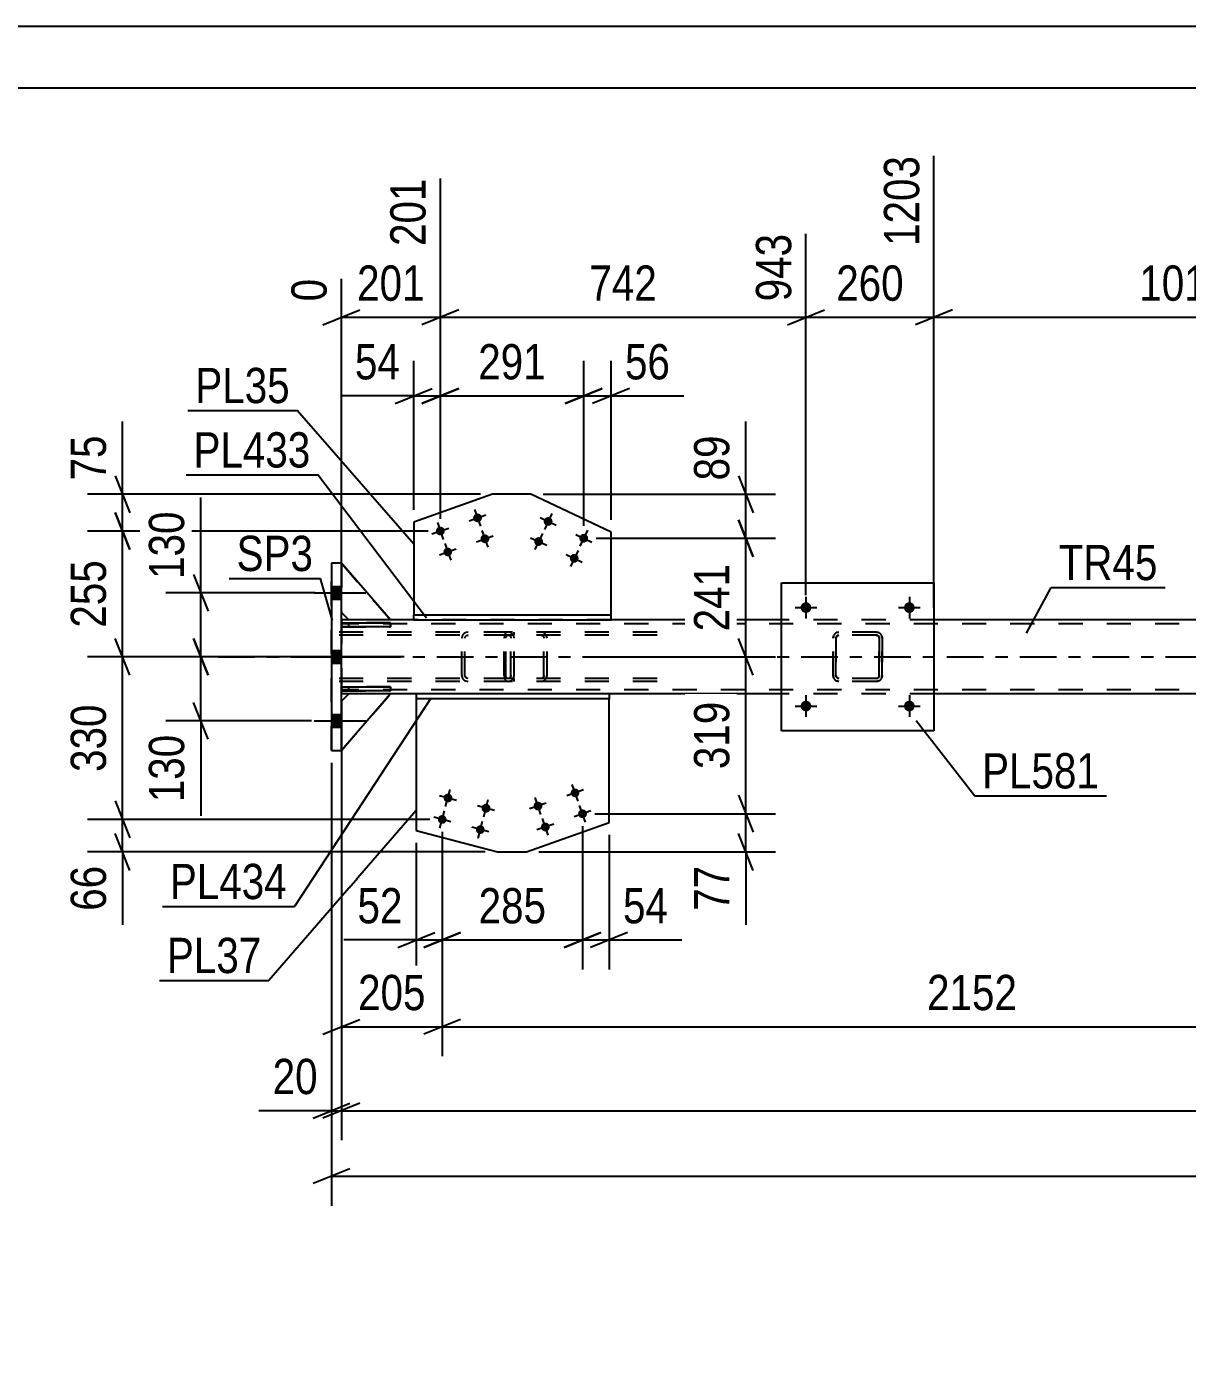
# Model space of a CAD drawing. Header units: millimetres. Extents: x -123 to 718, y -437 to 157.
# Drawn here: x -19.6 to 74.7, y 48.9 to 156.7 of the extents above; entities that cross this region are included whole.
import ezdxf

# ---------------------------------------------------------------- set-up
doc = ezdxf.new("R2010")
doc.units = ezdxf.units.MM
doc.linetypes.add('DXK_LINE_DOT2', pattern=[3.9198, 1.9599, -1.9599])
doc.linetypes.add('DXK_LINE_DOT3', pattern=[5.9187, 2.979, -0.9799, 0.9799, -0.9799])
doc.styles.add('Arial Narrow', font='ARIALN.TTF', dxfattribs={"height": 0.2})

# ---------------------------------------------------------------- blocks, each defined once
blk = doc.blocks.new('Unknown-232816598-1133')
at = {"color": 5, "linetype": 'Continuous'}
for p, q in [((718.5, 156.71), (-122.5, 156.71)), ((713.5, 151.71), (-117.5, 151.71))]:
    blk.add_line(p, q, dxfattribs=at)
blk = doc.blocks.new('Part-232816598-6901 - 6691')
at = {"color": 2, "linetype": 'Continuous'}
for p, q in [((5.93, 113.11), (5.13, 113.11)), ((5.13, 113.11), (5.13, 97.91)), ((5.93, 97.91), (5.93, 113.11)), ((5.13, 97.91), (5.93, 97.91))]:
    blk.add_line(p, q, dxfattribs=at)
at = {"color": 7, "linetype": 'DXK_LINE_DOT2'}
for p, q in [((5.13, 97.91), (5.13, 113.11)), ((5.93, 97.91), (5.93, 113.11))]:
    blk.add_line(p, q, dxfattribs=at)
blk = doc.blocks.new('Part-232816598-6921 - 6691')
at = {"color": 7, "linetype": 'DXK_LINE_DOT2'}
for p, q in [((19.17, 107.22), (19.15, 107.03)), ((19.15, 103.99), (19.15, 107.03)), ((19.23, 107.37), (19.17, 107.22)), ((19.31, 107.48), (19.23, 107.37)), ((19.28, 107.03), (19.29, 107.13)), ((19.28, 103.99), (19.28, 107.03)), ((19.29, 107.13), (19.32, 107.2)), ((19.42, 107.51), (19.31, 107.48)), ((19.32, 107.2), (19.37, 107.26)), ((19.37, 107.26), (19.42, 107.27)), ((31.58, 107.51), (19.42, 107.51)), ((31.58, 107.27), (19.42, 107.27)), ((19.97, 107.27), (19.97, 107.51)), ((22.33, 107.48), (22.13, 107.51)), ((22.13, 107.27), (22.23, 107.26)), ((22.23, 107.26), (22.31, 107.2)), ((22.31, 107.2), (22.37, 107.13)), ((22.37, 107.13), (22.38, 107.03)), ((22.38, 103.99), (22.38, 107.03)), ((22.64, 107.03), (22.6, 107.22)), ((22.64, 103.99), (22.64, 107.03)), ((19.15, 103.99), (19.17, 103.81)), ((19.17, 103.81), (19.23, 103.65)), ((19.23, 103.65), (19.31, 103.55)), ((19.29, 103.9), (19.28, 103.99)), ((19.32, 103.82), (19.29, 103.9)), ((19.31, 103.55), (19.42, 103.51)), ((19.37, 103.77), (19.32, 103.82)), ((19.42, 103.75), (19.37, 103.77)), ((31.58, 103.75), (19.42, 103.75)), ((31.58, 103.51), (19.42, 103.51)), ((19.97, 103.51), (19.97, 103.75)), ((22.23, 103.77), (22.13, 103.75)), ((22.13, 103.51), (22.33, 103.55)), ((22.31, 103.82), (22.23, 103.77)), ((22.37, 103.9), (22.31, 103.82)), ((22.38, 103.99), (22.37, 103.9)), ((22.6, 103.81), (22.64, 103.99))]:
    blk.add_line(p, q, dxfattribs=at)
for centre, start, end in [((22.15, 107.02), 23.8494, 68.8059), ((22.15, 104.01), 291.1941, 336.1506)]:
    blk.add_arc(centre, 0.492, start, end, dxfattribs=at)
blk = doc.blocks.new('Bolt-232816598-6725 - 6691')
at = {"linetype": 'Continuous'}
for points in [[(24.58, 94.34, -1), (25.25, 94.58, -1)], [(21.56, 93.27, -1), (22.24, 93.51, -1)], [(25.18, 92.64, -1), (25.86, 92.88, -1)], [(22.16, 91.57, -1), (22.84, 91.81, -1)]]:
    blk.add_hatch(color=1, dxfattribs=at).paths.add_polyline_path(points)
at = {"color": 1, "linetype": 'Continuous'}
for p, q in [((25.16, 93.78), (24.67, 95.14)), ((22.14, 92.71), (21.66, 94.07)), ((25.59, 94.7), (24.24, 94.22)), ((22.58, 93.63), (21.22, 93.15)), ((26.19, 93), (24.84, 92.52)), ((25.76, 92.08), (25.28, 93.44)), ((23.18, 91.93), (21.82, 91.45)), ((22.74, 91.01), (22.26, 92.37))]:
    blk.add_line(p, q, dxfattribs=at)
blk = doc.blocks.new('Bolt-232816598-6726 - 6691')
at = {"linetype": 'Continuous'}
for points in [[(14.24, 94.13, -1), (14.94, 93.95, -1)], [(17.33, 93.31, -1), (18.03, 93.12, -1)], [(13.78, 92.39, -1), (14.47, 92.21, -1)], [(16.87, 91.57, -1), (17.56, 91.38, -1)]]:
    blk.add_hatch(color=1, dxfattribs=at).paths.add_polyline_path(points)
at = {"color": 1, "linetype": 'Continuous'}
for p, q in [((15.28, 93.85), (13.89, 94.22)), ((14.4, 93.34), (14.77, 94.73)), ((17.49, 92.52), (17.86, 93.91)), ((13.94, 91.6), (14.31, 93)), ((18.38, 93.03), (16.98, 93.4)), ((14.82, 92.11), (13.43, 92.48)), ((17.91, 91.29), (16.52, 91.66)), ((17.03, 90.78), (17.4, 92.17))]:
    blk.add_line(p, q, dxfattribs=at)
blk = doc.blocks.new('Bolt-232816598-6727 - 6691')
at = {"linetype": 'Continuous'}
for points in [[(23.05, 116.35, -1), (22.4, 116.66, -1)], [(25.94, 114.99, -1), (25.29, 115.29, -1)], [(22.28, 114.73, -1), (21.63, 115.03, -1)], [(25.17, 113.36, -1), (24.52, 113.67, -1)]]:
    blk.add_hatch(color=1, dxfattribs=at).paths.add_polyline_path(points)
at = {"color": 1, "linetype": 'Continuous'}
for p, q in [((22.07, 116.82), (23.38, 116.2)), ((23.03, 117.16), (22.42, 115.86)), ((22.26, 115.53), (21.65, 114.23)), ((24.97, 115.45), (26.27, 114.83)), ((25.92, 115.79), (25.31, 114.49)), ((21.3, 115.19), (22.61, 114.57)), ((24.2, 113.82), (25.5, 113.2)), ((25.16, 114.16), (24.54, 112.86))]:
    blk.add_line(p, q, dxfattribs=at)
blk = doc.blocks.new('Bolt-232816598-6728 - 6691')
at = {"linetype": 'Continuous'}
for points in [[(17.33, 116.92, -1), (16.65, 116.68, -1)], [(14.31, 115.85, -1), (13.63, 115.61, -1)], [(17.93, 115.22, -1), (17.25, 114.98, -1)], [(14.91, 114.15, -1), (14.24, 113.91, -1)]]:
    blk.add_hatch(color=1, dxfattribs=at).paths.add_polyline_path(points)
at = {"color": 1, "linetype": 'Continuous'}
for p, q in [((16.31, 116.56), (17.67, 117.04)), ((16.75, 117.48), (17.23, 116.12)), ((13.29, 115.49), (14.65, 115.97)), ((13.73, 116.41), (14.21, 115.05)), ((16.91, 114.86), (18.27, 115.34)), ((17.35, 115.78), (17.83, 114.42)), ((13.9, 113.79), (15.25, 114.27)), ((14.33, 114.71), (14.82, 113.35))]:
    blk.add_line(p, q, dxfattribs=at)
blk = doc.blocks.new('Part-232816598-6799 - 6691')
at = {"color": 2, "linetype": 'Continuous'}
for p, q in [((5.93, 108.27), (9.93, 108.27)), ((5.93, 108.27), (5.93, 107.95)), ((9.93, 107.95), (5.93, 107.95)), ((9.93, 108.27), (9.93, 107.95))]:
    blk.add_line(p, q, dxfattribs=at)
at = {"color": 7, "linetype": 'DXK_LINE_DOT2'}
for p, q in [((5.93, 107.95), (5.93, 108.27)), ((6.53, 107.95), (6.53, 108.27))]:
    blk.add_line(p, q, dxfattribs=at)
blk = doc.blocks.new('Bolt-232816598-6735 - 6691')
at = {"linetype": 'Continuous'}
for points in [[(5.93, 110.19), (5.93, 111.23), (5.13, 111.23), (5.13, 110.19)], [(5.93, 110.19), (5.93, 111.23), (5.13, 111.23), (5.13, 110.19)], [(5.93, 110.19), (5.93, 111.23), (5.13, 111.23), (5.13, 110.19)], [(5.93, 104.99), (5.93, 106.03), (5.13, 106.03), (5.13, 104.99)], [(5.93, 104.99), (5.93, 106.03), (5.13, 106.03), (5.13, 104.99)], [(5.93, 99.79), (5.93, 100.83), (5.13, 100.83), (5.13, 99.79)], [(5.93, 99.79), (5.93, 100.83), (5.13, 100.83), (5.13, 99.79)], [(5.93, 99.79), (5.93, 100.83), (5.13, 100.83), (5.13, 99.79)]]:
    blk.add_hatch(color=1, dxfattribs=at).paths.add_polyline_path(points)
at = {"color": 1, "linetype": 'Continuous'}
for p, q in [((5.13, 111.23), (5.93, 111.23)), ((5.13, 111.23), (5.93, 111.23)), ((5.13, 111.23), (5.93, 111.23)), ((3.73, 110.71), (7.93, 110.71)), ((3.73, 110.71), (7.93, 110.71)), ((3.73, 110.71), (7.93, 110.71)), ((5.13, 110.19), (5.93, 110.19)), ((5.13, 110.19), (5.93, 110.19)), ((5.13, 110.19), (5.93, 110.19)), ((5.13, 106.03), (5.93, 106.03)), ((5.13, 106.03), (5.93, 106.03)), ((3.73, 105.51), (7.93, 105.51)), ((3.73, 105.51), (7.93, 105.51)), ((5.13, 104.99), (5.93, 104.99)), ((5.13, 104.99), (5.93, 104.99)), ((3.73, 100.31), (7.93, 100.31)), ((3.73, 100.31), (7.93, 100.31)), ((3.73, 100.31), (7.93, 100.31)), ((5.13, 100.83), (5.93, 100.83)), ((5.13, 100.83), (5.93, 100.83)), ((5.13, 100.83), (5.93, 100.83)), ((5.13, 99.79), (5.93, 99.79)), ((5.13, 99.79), (5.93, 99.79)), ((5.13, 99.79), (5.93, 99.79))]:
    blk.add_line(p, q, dxfattribs=at)
blk = doc.blocks.new('Part-232816598-6801 - 6691')
at = {"color": 7, "linetype": 'DXK_LINE_DOT2'}
for p, q in [((5.93, 109.11), (5.93, 113.11)), ((5.93, 113.11), (9.93, 108.51)), ((6.53, 108.51), (5.93, 109.11)), ((9.93, 108.51), (6.53, 108.51))]:
    blk.add_line(p, q, dxfattribs=at)
blk = doc.blocks.new('Part-232816598-6803 - 6691')
at = {"color": 7, "linetype": 'DXK_LINE_DOT2'}
for p, q in [((6.53, 102.51), (5.93, 101.91)), ((5.93, 97.91), (9.93, 102.51)), ((9.93, 102.51), (6.53, 102.51)), ((5.93, 101.91), (5.93, 97.91))]:
    blk.add_line(p, q, dxfattribs=at)
blk = doc.blocks.new('Part-232816598-6753 - 6691')
at = {"color": 2, "linetype": 'Continuous'}
for p, q in [((12.02, 102.11), (12.02, 91.41)), ((27.68, 92.04), (27.68, 102.11)), ((20.97, 89.66), (27.68, 92.04)), ((12.02, 91.41), (18.6, 89.66)), ((18.6, 89.66), (20.97, 89.66))]:
    blk.add_line(p, q, dxfattribs=at)
at = {"color": 7, "linetype": 'DXK_LINE_DOT2'}
blk.add_line((27.68, 102.11), (12.02, 102.11), dxfattribs=at)
blk = doc.blocks.new('Part-232816598-6758 - 6691')
at = {"color": 2, "linetype": 'Continuous'}
for p, q in [((18.22, 118.72), (11.81, 116.45)), ((21.32, 118.72), (18.22, 118.72)), ((27.84, 115.64), (21.32, 118.72)), ((11.81, 116.45), (11.81, 108.91)), ((27.84, 108.91), (27.84, 115.64))]:
    blk.add_line(p, q, dxfattribs=at)
at = {"color": 7, "linetype": 'DXK_LINE_DOT2'}
blk.add_line((11.81, 108.91), (27.84, 108.91), dxfattribs=at)
blk = doc.blocks.new('Part-232816598-6797 - 6691')
at = {"color": 7, "linetype": 'DXK_LINE_DOT2'}
for p, q in [((9.93, 108.27), (5.93, 108.27)), ((5.93, 108.27), (5.93, 107.95)), ((5.93, 108.27), (5.93, 107.95)), ((5.93, 107.95), (9.93, 107.95)), ((6.53, 107.95), (6.53, 108.27)), ((9.93, 107.95), (9.93, 108.27))]:
    blk.add_line(p, q, dxfattribs=at)
blk = doc.blocks.new('Part-232816598-6798 - 6691')
at = {"color": 7, "linetype": 'DXK_LINE_DOT2'}
for p, q in [((9.93, 103.07), (5.93, 103.07)), ((5.93, 103.07), (5.93, 102.75)), ((5.93, 103.07), (5.93, 102.75)), ((5.93, 102.75), (9.93, 102.75)), ((6.53, 102.75), (6.53, 103.07)), ((9.93, 102.75), (9.93, 103.07))]:
    blk.add_line(p, q, dxfattribs=at)
blk = doc.blocks.new('Part-232816598-6800 - 6691')
at = {"color": 2, "linetype": 'Continuous'}
for p, q in [((5.93, 103.07), (9.93, 103.07)), ((5.93, 103.07), (5.93, 102.75)), ((9.93, 102.75), (5.93, 102.75)), ((9.93, 103.07), (9.93, 102.75))]:
    blk.add_line(p, q, dxfattribs=at)
at = {"color": 7, "linetype": 'DXK_LINE_DOT2'}
for p, q in [((5.93, 102.75), (5.93, 103.07)), ((6.53, 102.75), (6.53, 103.07))]:
    blk.add_line(p, q, dxfattribs=at)
blk = doc.blocks.new('Part-232816598-6802 - 6691')
at = {"color": 2, "linetype": 'Continuous'}
for p, q in [((9.93, 108.51), (5.93, 113.11)), ((6.53, 108.51), (5.93, 109.11)), ((9.93, 108.51), (6.53, 108.51))]:
    blk.add_line(p, q, dxfattribs=at)
at = {"color": 7, "linetype": 'DXK_LINE_DOT2'}
blk.add_line((5.93, 113.11), (5.93, 109.11), dxfattribs=at)
blk = doc.blocks.new('Part-232816598-6804 - 6691')
at = {"color": 2, "linetype": 'Continuous'}
for p, q in [((6.53, 102.51), (5.93, 101.91)), ((9.93, 102.51), (5.93, 97.91)), ((9.93, 102.51), (6.53, 102.51))]:
    blk.add_line(p, q, dxfattribs=at)
at = {"color": 7, "linetype": 'DXK_LINE_DOT2'}
blk.add_line((5.93, 97.91), (5.93, 101.91), dxfattribs=at)
blk = doc.blocks.new('Part-232816598-6810 - 6691')
at = {"color": 2, "linetype": 'Continuous'}
for p, q in [((6.53, 108.51), (5.93, 108.51)), ((11.81, 108.51), (9.93, 108.51)), ((41.67, 108.51), (27.84, 108.51)), ((92.75, 108.51), (54.07, 108.51)), ((6.53, 102.51), (5.93, 102.51)), ((12.02, 102.51), (9.93, 102.51)), ((41.67, 102.51), (27.68, 102.51)), ((92.75, 102.51), (54.07, 102.51))]:
    blk.add_line(p, q, dxfattribs=at)
at = {"color": 7, "linetype": 'DXK_LINE_DOT2'}
for p, q in [((5.93, 108.51), (5.93, 108.51)), ((5.93, 108.51), (5.93, 102.51)), ((5.93, 102.51), (5.93, 108.51)), ((293.5, 108.19), (5.93, 108.19)), ((9.93, 108.51), (6.53, 108.51)), ((27.84, 108.51), (11.81, 108.51)), ((54.07, 108.51), (41.67, 108.51)), ((293.5, 102.83), (5.93, 102.83)), ((5.93, 102.51), (5.93, 102.51)), ((9.93, 102.51), (6.53, 102.51)), ((27.68, 102.51), (12.02, 102.51)), ((54.07, 102.51), (41.67, 102.51))]:
    blk.add_line(p, q, dxfattribs=at)
at = {"color": 7, "linetype": 'DXK_LINE_DOT3'}
blk.add_line((-4.07, 105.51), (303.5, 105.51), dxfattribs=at)
blk = doc.blocks.new('Part-232816598-6891 - 6691')
at = {"color": 2, "linetype": 'Continuous'}
for p, q in [((27.68, 102.51), (12.02, 102.51)), ((12.02, 102.51), (12.02, 102.11)), ((27.68, 102.51), (27.68, 102.11)), ((27.68, 102.11), (12.02, 102.11))]:
    blk.add_line(p, q, dxfattribs=at)
blk = doc.blocks.new('Part-232816598-6896 - 6691')
at = {"color": 2, "linetype": 'Continuous'}
for p, q in [((11.81, 108.51), (11.81, 108.91)), ((11.81, 108.91), (27.84, 108.91)), ((27.84, 108.51), (27.84, 108.91)), ((11.81, 108.51), (27.84, 108.51))]:
    blk.add_line(p, q, dxfattribs=at)
blk = doc.blocks.new('Part-232816598-6929 - 6691')
at = {"color": 7, "linetype": 'DXK_LINE_DOT2'}
for p, q in [((19.46, 107.51), (5.2, 107.51)), ((19.46, 107.27), (5.2, 107.27)), ((15.75, 107.22), (15.71, 107.03)), ((15.71, 103.99), (15.71, 107.03)), ((15.97, 107.03), (15.98, 107.13)), ((15.97, 103.99), (15.97, 107.03)), ((15.98, 107.13), (16.04, 107.2)), ((16.22, 107.51), (16.03, 107.48)), ((16.04, 107.2), (16.12, 107.26)), ((16.12, 107.26), (16.22, 107.27)), ((19.65, 107.48), (19.46, 107.51)), ((19.46, 107.27), (19.55, 107.26)), ((19.55, 107.26), (19.64, 107.2)), ((19.64, 107.2), (19.69, 107.13)), ((19.69, 107.13), (19.71, 107.03)), ((19.71, 103.99), (19.71, 107.03)), ((19.97, 107.03), (19.93, 107.22)), ((19.97, 103.99), (19.97, 107.03)), ((19.46, 103.75), (5.2, 103.75)), ((19.46, 103.51), (5.2, 103.51)), ((15.71, 103.99), (15.75, 103.81)), ((15.98, 103.9), (15.97, 103.99)), ((16.04, 103.82), (15.98, 103.9)), ((16.03, 103.55), (16.22, 103.51)), ((16.12, 103.77), (16.04, 103.82)), ((16.22, 103.75), (16.12, 103.77)), ((19.55, 103.77), (19.46, 103.75)), ((19.46, 103.51), (19.65, 103.55)), ((19.64, 103.82), (19.55, 103.77)), ((19.69, 103.9), (19.64, 103.82)), ((19.71, 103.99), (19.69, 103.9)), ((19.93, 103.81), (19.97, 103.99))]:
    blk.add_line(p, q, dxfattribs=at)
for centre, start, end in [((16.2, 107.01), 110.7583, 155.68), ((19.48, 107.01), 24.32, 69.2417), ((16.2, 104.01), 204.32, 249.2417), ((19.48, 104.01), 290.7583, 335.68)]:
    blk.add_arc(centre, 0.496, start, end, dxfattribs=at)
blk = doc.blocks.new('Part-232816598-49778 - 6691')
at = {"color": 7, "linetype": 'DXK_LINE_DOT2'}
for p, q in [((45.87, 107.03), (45.91, 107.22)), ((45.91, 107.22), (45.87, 107.03)), ((45.87, 103.99), (45.87, 107.03)), ((45.87, 107.03), (45.87, 107.03)), ((45.87, 103.99), (45.87, 107.03)), ((46.11, 107.03), (46.13, 107.12)), ((46.13, 107.12), (46.11, 107.03)), ((46.11, 103.99), (46.11, 107.03)), ((46.11, 107.03), (46.11, 107.03)), ((46.11, 107.03), (46.11, 103.99)), ((46.13, 107.12), (46.18, 107.2)), ((46.18, 107.2), (46.13, 107.12)), ((46.16, 107.48), (46.35, 107.51)), ((46.35, 107.51), (46.16, 107.48)), ((46.18, 107.2), (46.26, 107.25)), ((46.26, 107.25), (46.18, 107.2)), ((46.26, 107.25), (46.35, 107.27)), ((46.35, 107.27), (46.26, 107.25)), ((49.39, 107.51), (46.35, 107.51)), ((49.39, 107.27), (46.35, 107.27)), ((49.39, 107.51), (49.57, 107.48)), ((49.57, 107.48), (49.39, 107.51)), ((49.39, 107.27), (49.48, 107.25)), ((49.48, 107.25), (49.39, 107.27)), ((49.48, 107.25), (49.56, 107.2)), ((49.56, 107.2), (49.48, 107.25)), ((49.56, 107.2), (49.61, 107.12)), ((49.61, 107.12), (49.56, 107.2)), ((49.61, 107.12), (49.63, 107.03)), ((49.63, 107.03), (49.61, 107.12)), ((49.63, 103.99), (49.63, 107.03)), ((49.63, 107.03), (49.63, 107.03)), ((49.63, 107.03), (49.63, 103.99)), ((49.83, 107.22), (49.87, 107.03)), ((49.87, 107.03), (49.83, 107.22)), ((49.87, 103.99), (49.87, 107.03)), ((49.87, 107.03), (49.87, 107.03)), ((49.87, 107.03), (49.87, 103.99)), ((45.87, 103.99), (45.87, 103.99)), ((45.91, 103.81), (45.87, 103.99)), ((45.87, 103.99), (45.91, 103.81)), ((46.11, 103.99), (46.11, 103.99)), ((46.13, 103.9), (46.11, 103.99)), ((46.11, 103.99), (46.13, 103.9)), ((46.18, 103.82), (46.13, 103.9)), ((46.13, 103.9), (46.18, 103.82)), ((46.35, 103.51), (46.16, 103.55)), ((46.16, 103.55), (46.35, 103.51)), ((46.26, 103.77), (46.18, 103.82)), ((46.18, 103.82), (46.26, 103.77)), ((46.35, 103.75), (46.26, 103.77)), ((46.26, 103.77), (46.35, 103.75)), ((49.39, 103.75), (46.35, 103.75)), ((49.39, 103.51), (46.35, 103.51)), ((49.48, 103.77), (49.39, 103.75)), ((49.39, 103.75), (49.48, 103.77)), ((49.57, 103.55), (49.39, 103.51)), ((49.39, 103.51), (49.57, 103.55)), ((49.56, 103.82), (49.48, 103.77)), ((49.48, 103.77), (49.56, 103.82)), ((49.61, 103.9), (49.56, 103.82)), ((49.56, 103.82), (49.61, 103.9)), ((49.63, 103.99), (49.61, 103.9)), ((49.61, 103.9), (49.63, 103.99)), ((49.63, 103.99), (49.63, 103.99)), ((49.87, 103.99), (49.83, 103.81)), ((49.83, 103.81), (49.87, 103.99)), ((49.87, 103.99), (49.87, 103.99))]:
    blk.add_line(p, q, dxfattribs=at)
at = {"color": 7, "linetype": 'DXK_LINE_DOT3'}
blk.add_line((47.87, 105.51), (47.87, 105.51), dxfattribs=at)
at = {"color": 7, "linetype": 'DXK_LINE_DOT2'}
for centre, start, end in [((46.35, 107.03), 112.5, 157.5), ((46.35, 107.03), 112.5, 157.5), ((49.39, 107.03), 22.5, 67.5), ((49.39, 107.03), 22.5, 67.5), ((46.35, 103.99), 202.5, 247.5), ((46.35, 103.99), 202.5, 247.5), ((49.39, 103.99), 292.5, 337.5), ((49.39, 103.99), 292.5, 337.5)]:
    blk.add_arc(centre, 0.48, start, end, dxfattribs=at)
blk = doc.blocks.new('Part-232816598-49779 - 6691')
at = {"color": 2, "linetype": 'Continuous'}
for p, q in [((41.67, 99.51), (41.67, 111.51)), ((41.67, 111.51), (54.07, 111.51)), ((54.07, 111.51), (54.07, 99.51)), ((54.07, 99.51), (41.67, 99.51))]:
    blk.add_line(p, q, dxfattribs=at)
blk = doc.blocks.new('Bolt-232816598-49804 - 6691')
at = {"linetype": 'Continuous'}
for points in [[(44.11, 101.51, -1), (43.23, 101.51, -1)], [(52.51, 101.51, -1), (51.63, 101.51, -1)]]:
    blk.add_hatch(color=1, dxfattribs=at).paths.add_polyline_path(points)
at = {"color": 1, "linetype": 'Continuous'}
for p, q in [((42.79, 101.51), (44.55, 101.51)), ((43.67, 102.39), (43.67, 100.63)), ((51.19, 101.51), (52.95, 101.51)), ((52.07, 102.39), (52.07, 100.63))]:
    blk.add_line(p, q, dxfattribs=at)
blk = doc.blocks.new('Bolt-232816598-49805 - 6691')
at = {"linetype": 'Continuous'}
for points in [[(44.11, 109.51, -1), (43.23, 109.51, -1)], [(52.51, 109.51, -1), (51.63, 109.51, -1)]]:
    blk.add_hatch(color=1, dxfattribs=at).paths.add_polyline_path(points)
at = {"color": 1, "linetype": 'Continuous'}
for p, q in [((43.67, 110.39), (43.67, 108.63)), ((52.07, 110.39), (52.07, 108.63)), ((42.79, 109.51), (44.55, 109.51)), ((51.19, 109.51), (52.95, 109.51))]:
    blk.add_line(p, q, dxfattribs=at)
blk = doc.blocks.new('StraightDimension-232816598-7289 - 6691')
at = {"color": 7, "linetype": 'Continuous'}
for p, q in [((14.12, 91.3), (14.12, 80.11)), ((12.02, 90.41), (12.02, 80.11)), ((10.52, 81.91), (13.52, 83.11)), ((15.62, 83.11), (12.62, 81.91)), ((12.02, 82.51), (6.12, 82.51)), ((12.02, 82.51), (6.12, 82.51)), ((12.02, 82.51), (14.12, 82.51))]:
    blk.add_line(p, q, dxfattribs=at)
at = {"color": 0}
blk.add_wipeout([(11.5, 83.26), (11.5, 87.46), (6.64, 87.46), (6.64, 83.26)], dxfattribs=at)
at = {"color": 3, "style": 'Arial Narrow'}
blk.add_text('52', height=2.863, dxfattribs=at).set_placement((7.24, 83.86))
blk = doc.blocks.new('StraightDimension-232816598-64162 - 6691')
at = {"color": 7, "linetype": 'Continuous'}
for p, q in [((13.97, 116.73), (13.97, 144.38)), ((5.93, 109.51), (5.93, 136.22)), ((4.43, 132.49), (7.43, 133.69)), ((15.47, 133.69), (12.47, 132.49)), ((5.93, 133.09), (13.97, 133.09))]:
    blk.add_line(p, q, dxfattribs=at)
at = {"color": 0}
blk.add_wipeout([(13.3, 133.84), (13.3, 138.04), (6.61, 138.04), (6.61, 133.84)], dxfattribs=at)
at = {"color": 0, "linetype": 'Continuous'}
blk.add_wipeout([(5.33, 136.82), (1.13, 136.82), (1.13, 133.79), (5.33, 133.79)], dxfattribs=at)
at = {"color": 3, "style": 'Arial Narrow'}
blk.add_text('201', height=2.863, dxfattribs=at).set_placement((7.21, 134.44))
at = {"color": 3, "linetype": 'Continuous', "style": 'Arial Narrow'}
blk.add_text('0', height=2.86, rotation=90.0002, dxfattribs=at).set_placement((4.73, 134.39))
at = {"color": 0, "linetype": 'Continuous'}
blk.add_wipeout([(13.37, 144.98), (9.17, 144.98), (9.17, 138.29), (13.37, 138.29)], dxfattribs=at)
at = {"color": 3, "linetype": 'Continuous', "style": 'Arial Narrow'}
blk.add_text('201', height=2.863, rotation=90.0002, dxfattribs=at).set_placement((12.77, 138.89))
blk = doc.blocks.new('StraightDimension-232816598-54846 - 6691')
at = {"color": 7, "linetype": 'Continuous'}
for p, q in [((38.19, 116.64), (39.39, 113.64)), ((26.62, 115.14), (41.19, 115.14)), ((38.79, 105.51), (38.79, 115.14)), ((39.39, 104.01), (38.19, 107.01)), ((27.79, 105.51), (41.19, 105.51))]:
    blk.add_line(p, q, dxfattribs=at)
at = {"color": 0}
blk.add_wipeout([(38.04, 113.67), (33.84, 113.67), (33.84, 106.98), (38.04, 106.98)], dxfattribs=at)
at = {"color": 3, "style": 'Arial Narrow'}
blk.add_text('241', height=2.863, rotation=90.0002, dxfattribs=at).set_placement((37.44, 107.58))
blk = doc.blocks.new('StraightDimension-232816598-54845 - 6691')
at = {"color": 7, "linetype": 'Continuous'}
for p, q in [((38.79, 118.72), (38.79, 124.62)), ((38.79, 118.72), (38.79, 124.62)), ((38.19, 120.22), (39.39, 117.22)), ((22.32, 118.72), (41.19, 118.72)), ((38.79, 115.14), (38.79, 118.72)), ((39.39, 113.64), (38.19, 116.64)), ((26.62, 115.14), (41.19, 115.14))]:
    blk.add_line(p, q, dxfattribs=at)
at = {"color": 0}
blk.add_wipeout([(38.04, 124.1), (33.84, 124.1), (33.84, 119.24), (38.04, 119.24)], dxfattribs=at)
at = {"color": 3, "style": 'Arial Narrow'}
blk.add_text('89', height=2.863, rotation=90.0002, dxfattribs=at).set_placement((37.44, 119.84))
blk = doc.blocks.new('StraightDimension-232816598-7183 - 6691')
at = {"color": 7, "linetype": 'Continuous'}
for p, q in [((25.62, 116.14), (25.62, 129.55)), ((27.84, 116.64), (27.84, 129.55)), ((24.12, 126.1), (27.12, 127.3)), ((29.34, 127.3), (26.34, 126.1)), ((25.62, 126.7), (27.84, 126.7)), ((27.84, 126.7), (33.75, 126.7)), ((27.84, 126.7), (33.75, 126.7))]:
    blk.add_line(p, q, dxfattribs=at)
at = {"color": 0}
blk.add_wipeout([(33.22, 127.45), (33.22, 131.65), (28.37, 131.65), (28.37, 127.45)], dxfattribs=at)
at = {"color": 3, "style": 'Arial Narrow'}
blk.add_text('56', height=2.863, dxfattribs=at).set_placement((28.97, 128.05))
blk = doc.blocks.new('StraightDimension-232816598-7193 - 6691')
at = {"color": 7, "linetype": 'Continuous'}
for p, q in [((13.97, 116.73), (13.97, 129.55)), ((25.62, 116.14), (25.62, 129.55)), ((12.47, 126.1), (15.47, 127.3)), ((27.12, 127.3), (24.12, 126.1)), ((13.97, 126.7), (25.62, 126.7))]:
    blk.add_line(p, q, dxfattribs=at)
at = {"color": 0}
blk.add_wipeout([(23.14, 127.45), (23.14, 131.65), (16.45, 131.65), (16.45, 127.45)], dxfattribs=at)
at = {"color": 3, "style": 'Arial Narrow'}
blk.add_text('291', height=2.863, dxfattribs=at).set_placement((17.05, 128.05))
blk = doc.blocks.new('StraightDimension-232816598-7203 - 6691')
at = {"color": 7, "linetype": 'Continuous'}
for p, q in [((11.81, 117.45), (11.81, 129.55)), ((13.97, 116.73), (13.97, 129.55)), ((10.31, 126.1), (13.31, 127.3)), ((15.47, 127.3), (12.47, 126.1)), ((11.81, 126.7), (5.9, 126.7)), ((11.81, 126.7), (5.9, 126.7)), ((11.81, 126.7), (13.97, 126.7))]:
    blk.add_line(p, q, dxfattribs=at)
at = {"color": 0}
blk.add_wipeout([(11.28, 127.45), (11.28, 131.65), (6.43, 131.65), (6.43, 127.45)], dxfattribs=at)
at = {"color": 3, "style": 'Arial Narrow'}
blk.add_text('54', height=2.863, dxfattribs=at).set_placement((7.03, 128.05))
blk = doc.blocks.new('StraightDimension-232816598-7278 - 6691')
at = {"color": 7, "linetype": 'Continuous'}
for p, q in [((5.13, 96.91), (5.13, 60.92)), ((6.63, 63.92), (3.63, 62.72)), ((5.13, 63.32), (661.75, 63.32))]:
    blk.add_line(p, q, dxfattribs=at)
blk = doc.blocks.new('StraightDimension-232816598-7299 - 6691')
at = {"color": 7, "linetype": 'Continuous'}
for p, q in [((25.52, 91.76), (25.52, 80.11)), ((14.12, 91.3), (14.12, 80.11)), ((12.62, 81.91), (15.62, 83.11)), ((27.02, 83.11), (24.02, 81.91)), ((14.12, 82.51), (25.52, 82.51))]:
    blk.add_line(p, q, dxfattribs=at)
at = {"color": 0}
blk.add_wipeout([(23.16, 83.26), (23.16, 87.46), (16.48, 87.46), (16.48, 83.26)], dxfattribs=at)
at = {"color": 3, "style": 'Arial Narrow'}
blk.add_text('285', height=2.863, dxfattribs=at).set_placement((17.08, 83.86))
blk = doc.blocks.new('StraightDimension-232816598-7309 - 6691')
at = {"color": 7, "linetype": 'Continuous'}
for p, q in [((25.52, 91.76), (25.52, 80.11)), ((27.68, 91.04), (27.68, 80.11)), ((24.02, 81.91), (27.02, 83.11)), ((29.18, 83.11), (26.18, 81.91)), ((25.52, 82.51), (27.68, 82.51)), ((27.68, 82.51), (33.59, 82.51)), ((27.68, 82.51), (33.59, 82.51))]:
    blk.add_line(p, q, dxfattribs=at)
at = {"color": 0}
blk.add_wipeout([(33.06, 83.26), (33.06, 87.46), (28.21, 87.46), (28.21, 83.26)], dxfattribs=at)
at = {"color": 3, "style": 'Arial Narrow'}
blk.add_text('54', height=2.863, dxfattribs=at).set_placement((28.81, 83.86))
blk = doc.blocks.new('StraightDimension-232816598-13380 - 6691')
at = {"color": 7, "linetype": 'Continuous'}
for p, q in [((5.93, 96.91), (5.93, 66.24)), ((7.43, 69.24), (4.43, 68.04)), ((5.93, 68.64), (661.75, 68.64))]:
    blk.add_line(p, q, dxfattribs=at)
blk = doc.blocks.new('StraightDimension-232816598-13381 - 6691')
at = {"color": 7, "linetype": 'Continuous'}
for p, q in [((5.13, 96.91), (5.13, 66.24)), ((5.93, 96.91), (5.93, 66.24)), ((3.63, 68.04), (6.63, 69.24)), ((7.43, 69.24), (4.43, 68.04)), ((5.13, 68.64), (-0.77, 68.64)), ((5.13, 68.64), (-0.77, 68.64)), ((5.13, 68.64), (5.93, 68.64))]:
    blk.add_line(p, q, dxfattribs=at)
at = {"color": 0}
blk.add_wipeout([(4.61, 69.39), (4.61, 73.59), (-0.25, 73.59), (-0.25, 69.39)], dxfattribs=at)
at = {"color": 3, "style": 'Arial Narrow'}
blk.add_text('20', height=2.863, dxfattribs=at).set_placement((0.35, 69.99))
blk = doc.blocks.new('StraightDimension-232816598-13495 - 6691')
at = {"color": 7, "linetype": 'Continuous'}
for p, q in [((100.21, 97.42), (100.21, 73.06)), ((14.12, 91.3), (14.12, 73.06)), ((15.62, 76.06), (12.62, 74.86)), ((14.12, 75.46), (100.21, 75.46)), ((98.71, 74.86), (101.71, 76.06))]:
    blk.add_line(p, q, dxfattribs=at)
at = {"color": 0}
blk.add_wipeout([(61.43, 76.21), (61.43, 80.41), (52.91, 80.41), (52.91, 76.21)], dxfattribs=at)
at = {"color": 3, "style": 'Arial Narrow'}
blk.add_text('2152', height=2.863, dxfattribs=at).set_placement((53.51, 76.81))
blk = doc.blocks.new('StraightDimension-232816598-13496 - 6691')
at = {"color": 7, "linetype": 'Continuous'}
for p, q in [((5.93, 101.51), (5.93, 73.06)), ((14.12, 91.3), (14.12, 73.06)), ((4.43, 74.86), (7.43, 76.06)), ((5.93, 75.46), (14.12, 75.46)), ((15.62, 76.06), (12.62, 74.86))]:
    blk.add_line(p, q, dxfattribs=at)
at = {"color": 0}
blk.add_wipeout([(13.37, 76.21), (13.37, 80.41), (6.69, 80.41), (6.69, 76.21)], dxfattribs=at)
at = {"color": 3, "style": 'Arial Narrow'}
blk.add_text('205', height=2.863, dxfattribs=at).set_placement((7.29, 76.81))
blk = doc.blocks.new('StraightDimension-232816598-48603 - 6691')
at = {"color": 7, "linetype": 'Continuous'}
for p, q in [((-11.84, 118.72), (-11.84, 124.62)), ((-11.84, 118.72), (-11.84, 124.62)), ((-12.44, 120.22), (-11.24, 117.22)), ((17.22, 118.72), (-14.69, 118.72)), ((-11.84, 115.73), (-11.84, 118.72)), ((-11.24, 114.23), (-12.44, 117.23)), ((12.97, 115.73), (-14.69, 115.73))]:
    blk.add_line(p, q, dxfattribs=at)
at = {"color": 0}
blk.add_wipeout([(-12.59, 124.1), (-16.79, 124.1), (-16.79, 119.24), (-12.59, 119.24)], dxfattribs=at)
at = {"color": 3, "style": 'Arial Narrow'}
blk.add_text('75', height=2.863, rotation=90.0002, dxfattribs=at).set_placement((-13.19, 119.84))
blk = doc.blocks.new('StraightDimension-232816598-48604 - 6691')
at = {"color": 7, "linetype": 'Continuous'}
for p, q in [((-12.44, 117.23), (-11.24, 114.23)), ((12.97, 115.73), (-14.69, 115.73)), ((-11.84, 105.51), (-11.84, 115.73)), ((-11.24, 104.01), (-12.44, 107.01)), ((11.02, 105.51), (-14.69, 105.51))]:
    blk.add_line(p, q, dxfattribs=at)
at = {"color": 0}
blk.add_wipeout([(-12.59, 113.96), (-16.79, 113.96), (-16.79, 107.28), (-12.59, 107.28)], dxfattribs=at)
at = {"color": 3, "style": 'Arial Narrow'}
blk.add_text('255', height=2.863, rotation=90.0002, dxfattribs=at).set_placement((-13.19, 107.88))
blk = doc.blocks.new('StraightDimension-232816598-48605 - 6691')
at = {"color": 7, "linetype": 'Continuous'}
for p, q in [((-11.24, 104.01), (-12.44, 107.01)), ((11.02, 105.51), (-14.69, 105.51)), ((-11.84, 92.3), (-11.84, 105.51)), ((-12.44, 93.8), (-11.24, 90.8)), ((13.12, 92.3), (-14.69, 92.3))]:
    blk.add_line(p, q, dxfattribs=at)
at = {"color": 0}
blk.add_wipeout([(-12.59, 102.25), (-16.79, 102.25), (-16.79, 95.56), (-12.59, 95.56)], dxfattribs=at)
at = {"color": 3, "style": 'Arial Narrow'}
blk.add_text('330', height=2.863, rotation=90.0002, dxfattribs=at).set_placement((-13.19, 96.16))
blk = doc.blocks.new('StraightDimension-232816598-54742 - 6691')
at = {"color": 7, "linetype": 'Continuous'}
for p, q in [((-6.09, 107.01), (-4.89, 104.01)), ((3.79, 105.51), (-8.34, 105.51)), ((-5.49, 100.31), (-5.49, 105.51)), ((-4.89, 98.81), (-6.09, 101.81)), ((3.51, 100.31), (-8.34, 100.31)), ((-5.49, 100.31), (-5.49, 92.58)), ((-5.49, 100.31), (-5.49, 92.58))]:
    blk.add_line(p, q, dxfattribs=at)
at = {"color": 0}
blk.add_wipeout([(-6.24, 99.79), (-10.44, 99.79), (-10.44, 93.1), (-6.24, 93.1)], dxfattribs=at)
at = {"color": 3, "style": 'Arial Narrow'}
blk.add_text('130', height=2.863, rotation=90.0002, dxfattribs=at).set_placement((-6.84, 93.7))
blk = doc.blocks.new('StraightDimension-232816598-48606 - 6691')
at = {"color": 7, "linetype": 'Continuous'}
for p, q in [((-12.44, 93.8), (-11.24, 90.8)), ((13.12, 92.3), (-14.69, 92.3)), ((-11.84, 89.66), (-11.84, 92.3)), ((-11.24, 88.16), (-12.44, 91.16)), ((17.6, 89.66), (-14.69, 89.66)), ((-11.84, 89.66), (-11.84, 83.75)), ((-11.84, 89.66), (-11.84, 83.75))]:
    blk.add_line(p, q, dxfattribs=at)
at = {"color": 0}
blk.add_wipeout([(-12.59, 89.14), (-16.79, 89.14), (-16.79, 84.28), (-12.59, 84.28)], dxfattribs=at)
at = {"color": 3, "style": 'Arial Narrow'}
blk.add_text('66', height=2.863, rotation=90.0002, dxfattribs=at).set_placement((-13.19, 84.88))
blk = doc.blocks.new('StraightDimension-232816598-64160 - 6691')
at = {"color": 7, "linetype": 'Continuous'}
for p, q in [((54.07, 109.51), (54.07, 146.2)), ((43.67, 110.51), (43.67, 139.88)), ((42.17, 132.49), (45.17, 133.69)), ((55.57, 133.69), (52.57, 132.49)), ((43.67, 133.09), (54.07, 133.09))]:
    blk.add_line(p, q, dxfattribs=at)
at = {"color": 0}
blk.add_wipeout([(52.21, 133.84), (52.21, 138.04), (45.53, 138.04), (45.53, 133.84)], dxfattribs=at)
at = {"color": 3, "style": 'Arial Narrow'}
blk.add_text('260', height=2.863, dxfattribs=at).set_placement((46.13, 134.44))
at = {"color": 0, "linetype": 'Continuous'}
blk.add_wipeout([(53.47, 146.8), (49.27, 146.8), (49.27, 138.29), (53.47, 138.29)], dxfattribs=at)
at = {"color": 3, "linetype": 'Continuous', "style": 'Arial Narrow'}
blk.add_text('1203', height=2.863, rotation=90.0002, dxfattribs=at).set_placement((52.87, 138.89))
blk = doc.blocks.new('StraightDimension-232816598-54741 - 6691')
at = {"color": 7, "linetype": 'Continuous'}
for p, q in [((-5.49, 110.71), (-5.49, 118.45)), ((-5.49, 110.71), (-5.49, 118.45)), ((-6.09, 112.21), (-4.89, 109.21)), ((3.79, 110.71), (-8.34, 110.71)), ((-5.49, 105.51), (-5.49, 110.71)), ((-4.89, 104.01), (-6.09, 107.01)), ((3.79, 105.51), (-8.34, 105.51))]:
    blk.add_line(p, q, dxfattribs=at)
at = {"color": 0}
blk.add_wipeout([(-6.24, 117.92), (-10.44, 117.92), (-10.44, 111.24), (-6.24, 111.24)], dxfattribs=at)
at = {"color": 3, "style": 'Arial Narrow'}
blk.add_text('130', height=2.863, rotation=90.0002, dxfattribs=at).set_placement((-6.84, 111.84))
blk = doc.blocks.new('StraightDimension-232816598-54847 - 6691')
at = {"color": 7, "linetype": 'Continuous'}
for p, q in [((39.39, 104.01), (38.19, 107.01)), ((27.79, 105.51), (41.19, 105.51)), ((38.79, 92.76), (38.79, 105.51)), ((38.19, 94.26), (39.39, 91.26)), ((26.52, 92.76), (41.19, 92.76))]:
    blk.add_line(p, q, dxfattribs=at)
at = {"color": 0}
blk.add_wipeout([(38.04, 102.48), (33.84, 102.48), (33.84, 95.79), (38.04, 95.79)], dxfattribs=at)
at = {"color": 3, "style": 'Arial Narrow'}
blk.add_text('319', height=2.863, rotation=90.0002, dxfattribs=at).set_placement((37.44, 96.39))
blk = doc.blocks.new('StraightDimension-232816598-54848 - 6691')
at = {"color": 7, "linetype": 'Continuous'}
for p, q in [((38.19, 94.26), (39.39, 91.26)), ((26.52, 92.76), (41.19, 92.76)), ((38.79, 89.66), (38.79, 92.76)), ((39.39, 88.16), (38.19, 91.16)), ((21.97, 89.66), (41.19, 89.66)), ((38.79, 89.66), (38.79, 83.75)), ((38.79, 89.66), (38.79, 83.75))]:
    blk.add_line(p, q, dxfattribs=at)
at = {"color": 0}
blk.add_wipeout([(38.04, 89.14), (33.84, 89.14), (33.84, 84.28), (38.04, 84.28)], dxfattribs=at)
at = {"color": 3, "style": 'Arial Narrow'}
blk.add_text('77', height=2.863, rotation=90.0002, dxfattribs=at).set_placement((37.44, 84.88))
blk = doc.blocks.new('StraightDimension-232816598-64159 - 6691')
at = {"color": 7, "linetype": 'Continuous'}
for p, q in [((54.07, 109.51), (54.07, 146.2)), ((94.75, 110.51), (94.75, 146.2)), ((55.57, 133.69), (52.57, 132.49)), ((93.25, 132.49), (96.25, 133.69)), ((54.07, 133.09), (94.75, 133.09))]:
    blk.add_line(p, q, dxfattribs=at)
at = {"color": 0, "linetype": 'Continuous'}
blk.add_wipeout([(94.15, 146.8), (89.95, 146.8), (89.95, 138.29), (94.15, 138.29)], dxfattribs=at)
at = {"color": 0}
blk.add_wipeout([(78.67, 133.84), (78.67, 138.04), (70.15, 138.04), (70.15, 133.84)], dxfattribs=at)
at = {"color": 3, "linetype": 'Continuous', "style": 'Arial Narrow'}
blk.add_text('2220', height=2.863, rotation=90.0002, dxfattribs=at).set_placement((93.55, 138.89))
at = {"color": 3, "style": 'Arial Narrow'}
blk.add_text('1017', height=2.863, dxfattribs=at).set_placement((70.75, 134.44))
blk = doc.blocks.new('StraightDimension-232816598-64161 - 6691')
at = {"color": 7, "linetype": 'Continuous'}
for p, q in [((13.97, 116.73), (13.97, 144.38)), ((43.67, 110.51), (43.67, 139.88)), ((15.47, 133.69), (12.47, 132.49)), ((42.17, 132.49), (45.17, 133.69)), ((13.97, 133.09), (43.67, 133.09))]:
    blk.add_line(p, q, dxfattribs=at)
at = {"color": 0}
blk.add_wipeout([(32.16, 133.84), (32.16, 138.04), (25.48, 138.04), (25.48, 133.84)], dxfattribs=at)
at = {"color": 3, "style": 'Arial Narrow'}
blk.add_text('742', height=2.863, dxfattribs=at).set_placement((26.08, 134.44))
at = {"color": 0, "linetype": 'Continuous'}
blk.add_wipeout([(43.07, 140.48), (38.87, 140.48), (38.87, 133.79), (43.07, 133.79)], dxfattribs=at)
at = {"color": 3, "linetype": 'Continuous', "style": 'Arial Narrow'}
blk.add_text('943', height=2.863, rotation=90.0002, dxfattribs=at).set_placement((42.47, 134.39))
blk = doc.blocks.new('StraightDimension-232816598-65731 - 5056')
at = {"color": 7, "linetype": 'Continuous'}
for p, q in [((79.78, 11.77), (79.78, 49.68)), ((28.7, 11.84), (28.7, 47.86)), ((30.2, 41.67), (27.2, 40.47)), ((28.7, 41.07), (79.78, 41.07)), ((78.28, 40.47), (81.28, 41.67))]:
    blk.add_line(p, q, dxfattribs=at)
at = {"color": 0}
blk.add_wipeout([(58.49, 41.82), (58.49, 46.02), (49.98, 46.02), (49.98, 41.82)], dxfattribs=at)
at = {"color": 3, "style": 'Arial Narrow'}
blk.add_text('1277', height=2.863, dxfattribs=at).set_placement((50.58, 42.42))
at = {"color": 0, "linetype": 'Continuous'}
blk.add_wipeout([(79.18, 50.28), (74.98, 50.28), (74.98, 41.77), (79.18, 41.77)], dxfattribs=at)
at = {"color": 3, "linetype": 'Continuous', "style": 'Arial Narrow'}
blk.add_text('2275', height=2.863, rotation=90.0002, dxfattribs=at).set_placement((78.58, 42.37))
blk = doc.blocks.new('Mark-232816598-6749 - 6691')
at = {"color": 30, "linetype": 'Continuous'}
for p in [(12.02, 93.03), (-8.84, 79.22)]:
    blk.add_line(p, (0.04, 79.22), dxfattribs=at)
at = {"color": 0}
blk.add_wipeout([(-0.56, 79.82), (-0.56, 82.82), (-8.24, 82.82), (-8.24, 79.82)], dxfattribs=at)
blk.add_wipeout([(-0.56, 79.82), (-0.56, 82.82), (-8.24, 82.82), (-8.24, 79.82)], dxfattribs=at)
at = {"color": 3, "style": 'Arial Narrow'}
blk.add_text('PL37', height=2.863, dxfattribs=at).set_placement((-8.24, 79.82))
blk = doc.blocks.new('Mark-232816598-6754 - 6691')
at = {"color": 30, "linetype": 'Continuous'}
for p in [(-6.53, 125.52), (11.81, 114.65)]:
    blk.add_line(p, (2.35, 125.52), dxfattribs=at)
at = {"color": 0}
blk.add_wipeout([(1.75, 126.12), (1.75, 129.12), (-5.93, 129.12), (-5.93, 126.12)], dxfattribs=at)
blk.add_wipeout([(1.75, 126.12), (1.75, 129.12), (-5.93, 129.12), (-5.93, 126.12)], dxfattribs=at)
at = {"color": 3, "style": 'Arial Narrow'}
blk.add_text('PL35', height=2.863, dxfattribs=at).set_placement((-5.93, 126.12))
blk = doc.blocks.new('Mark-232816598-64832 - 6691')
at = {"color": 30, "linetype": 'Continuous'}
for p, q in [((52.63, 100.35), (57.38, 94.22)), ((57.38, 94.22), (68.08, 94.22))]:
    blk.add_line(p, q, dxfattribs=at)
at = {"color": 0}
blk.add_wipeout([(67.48, 94.82), (67.48, 97.82), (57.98, 97.82), (57.98, 94.82)], dxfattribs=at)
blk.add_wipeout([(67.48, 94.82), (67.48, 97.82), (57.98, 97.82), (57.98, 94.82)], dxfattribs=at)
at = {"color": 3, "style": 'Arial Narrow'}
blk.add_text('PL581', height=2.863, dxfattribs=at).set_placement((57.98, 94.82))
blk = doc.blocks.new('Mark-232816598-6806 - 6691')
at = {"color": 30, "linetype": 'Continuous'}
for p, q in [((61.59, 107.42), (63.6, 111.14)), ((63.6, 111.14), (72.84, 111.14))]:
    blk.add_line(p, q, dxfattribs=at)
at = {"color": 0}
blk.add_wipeout([(72.24, 111.74), (72.24, 114.74), (64.2, 114.74), (64.2, 111.74)], dxfattribs=at)
blk.add_wipeout([(72.24, 111.74), (72.24, 114.74), (64.2, 114.74), (64.2, 111.74)], dxfattribs=at)
at = {"color": 3, "style": 'Arial Narrow'}
blk.add_text('TR45', height=2.863, dxfattribs=at).set_placement((64.2, 111.74))
blk = doc.blocks.new('Mark-232816598-6887 - 6691')
at = {"color": 30, "linetype": 'Continuous'}
for p in [(13.17, 102.11), (-8.6, 85.23)]:
    blk.add_line(p, (2.11, 85.23), dxfattribs=at)
at = {"color": 0}
blk.add_wipeout([(1.51, 85.83), (1.51, 88.83), (-8, 88.83), (-8, 85.83)], dxfattribs=at)
blk.add_wipeout([(1.51, 85.83), (1.51, 88.83), (-8, 88.83), (-8, 85.83)], dxfattribs=at)
at = {"color": 3, "style": 'Arial Narrow'}
blk.add_text('PL434', height=2.863, dxfattribs=at).set_placement((-8, 85.83))
blk = doc.blocks.new('Mark-232816598-6892 - 6691')
at = {"color": 30, "linetype": 'Continuous'}
for p in [(-6.68, 120.29), (12.85, 108.65)]:
    blk.add_line(p, (4.03, 120.29), dxfattribs=at)
at = {"color": 0}
blk.add_wipeout([(3.43, 120.89), (3.43, 123.89), (-6.08, 123.89), (-6.08, 120.89)], dxfattribs=at)
blk.add_wipeout([(3.43, 120.89), (3.43, 123.89), (-6.08, 123.89), (-6.08, 120.89)], dxfattribs=at)
at = {"color": 3, "style": 'Arial Narrow'}
blk.add_text('PL433', height=2.863, dxfattribs=at).set_placement((-6.08, 120.89))
blk = doc.blocks.new('Mark-232816598-6897 - 6691')
at = {"color": 30, "linetype": 'Continuous'}
for p in [(-3.18, 111.88), (5.22, 108.46)]:
    blk.add_line(p, (4.23, 111.88), dxfattribs=at)
at = {"color": 0}
blk.add_wipeout([(3.63, 112.48), (3.63, 115.48), (-2.58, 115.48), (-2.58, 112.48)], dxfattribs=at)
blk.add_wipeout([(3.63, 112.48), (3.63, 115.48), (-2.58, 115.48), (-2.58, 112.48)], dxfattribs=at)
at = {"color": 3, "style": 'Arial Narrow'}
blk.add_text('SP3', height=2.863, dxfattribs=at).set_placement((-2.58, 112.48))

msp = doc.modelspace()

# ---------------------------------------------------------------- block references
for name in ['Unknown-232816598-1133', 'Part-232816598-6758 - 6691', 'Bolt-232816598-6728 - 6691', 'Bolt-232816598-6727 - 6691', 'Part-232816598-6901 - 6691', 'Part-232816598-6801 - 6691', 'Part-232816598-6802 - 6691', 'Bolt-232816598-6735 - 6691', 'Part-232816598-49779 - 6691', 'Part-232816598-6810 - 6691', 'Bolt-232816598-49805 - 6691', 'Part-232816598-6896 - 6691', 'Part-232816598-6799 - 6691', 'Part-232816598-6797 - 6691', 'Part-232816598-6929 - 6691', 'Part-232816598-6921 - 6691', 'Part-232816598-49778 - 6691', 'Part-232816598-6798 - 6691', 'Part-232816598-6800 - 6691', 'Part-232816598-6803 - 6691', 'Part-232816598-6804 - 6691', 'Part-232816598-6891 - 6691', 'Part-232816598-6753 - 6691', 'Bolt-232816598-49804 - 6691', 'Bolt-232816598-6725 - 6691', 'Bolt-232816598-6726 - 6691']:
    msp.add_blockref(name, (0, 0))

# ---------------------------------------------------------------- next in the draw order: block references
for name in ['StraightDimension-232816598-64160 - 6691', 'StraightDimension-232816598-64162 - 6691', 'StraightDimension-232816598-54846 - 6691', 'StraightDimension-232816598-7289 - 6691', 'StraightDimension-232816598-65731 - 5056']:
    msp.add_blockref(name, (0, 0))

# ---------------------------------------------------------------- next in the draw order: block references
for name in ['StraightDimension-232816598-64159 - 6691', 'StraightDimension-232816598-54845 - 6691', 'StraightDimension-232816598-7278 - 6691']:
    msp.add_blockref(name, (0, 0))

# ---------------------------------------------------------------- next in the draw order: block references
for name in ['StraightDimension-232816598-7183 - 6691', 'Mark-232816598-6806 - 6691', 'StraightDimension-232816598-7299 - 6691']:
    msp.add_blockref(name, (0, 0))

# ---------------------------------------------------------------- next in the draw order: block references
for name in ['StraightDimension-232816598-7193 - 6691', 'StraightDimension-232816598-7309 - 6691']:
    msp.add_blockref(name, (0, 0))

# ---------------------------------------------------------------- next in the draw order: block references
for name in ['StraightDimension-232816598-7203 - 6691', 'StraightDimension-232816598-13380 - 6691']:
    msp.add_blockref(name, (0, 0))

# ---------------------------------------------------------------- next in the draw order: block references
for name in ['StraightDimension-232816598-48603 - 6691', 'StraightDimension-232816598-13495 - 6691', 'StraightDimension-232816598-13381 - 6691']:
    msp.add_blockref(name, (0, 0))

# ---------------------------------------------------------------- next in the draw order: block references
for name in ['StraightDimension-232816598-48604 - 6691', 'StraightDimension-232816598-54847 - 6691', 'StraightDimension-232816598-13496 - 6691', 'Mark-232816598-64832 - 6691']:
    msp.add_blockref(name, (0, 0))

# ---------------------------------------------------------------- next in the draw order: block references
for name in ['StraightDimension-232816598-64161 - 6691', 'StraightDimension-232816598-48605 - 6691', 'StraightDimension-232816598-54848 - 6691']:
    msp.add_blockref(name, (0, 0))

# ---------------------------------------------------------------- next in the draw order: block references
msp.add_blockref('StraightDimension-232816598-54742 - 6691', (0, 0))

# ---------------------------------------------------------------- next in the draw order: block references
for name in ['StraightDimension-232816598-54741 - 6691', 'StraightDimension-232816598-48606 - 6691']:
    msp.add_blockref(name, (0, 0))

# ---------------------------------------------------------------- next in the draw order: block references
for name in ['Mark-232816598-6754 - 6691', 'Mark-232816598-6749 - 6691']:
    msp.add_blockref(name, (0, 0))

# ---------------------------------------------------------------- next in the draw order: block references
for name in ['Mark-232816598-6892 - 6691', 'Mark-232816598-6887 - 6691']:
    msp.add_blockref(name, (0, 0))

# ---------------------------------------------------------------- next in the draw order: block references
msp.add_blockref('Mark-232816598-6897 - 6691', (0, 0))

doc.saveas('drawing.dxf')
